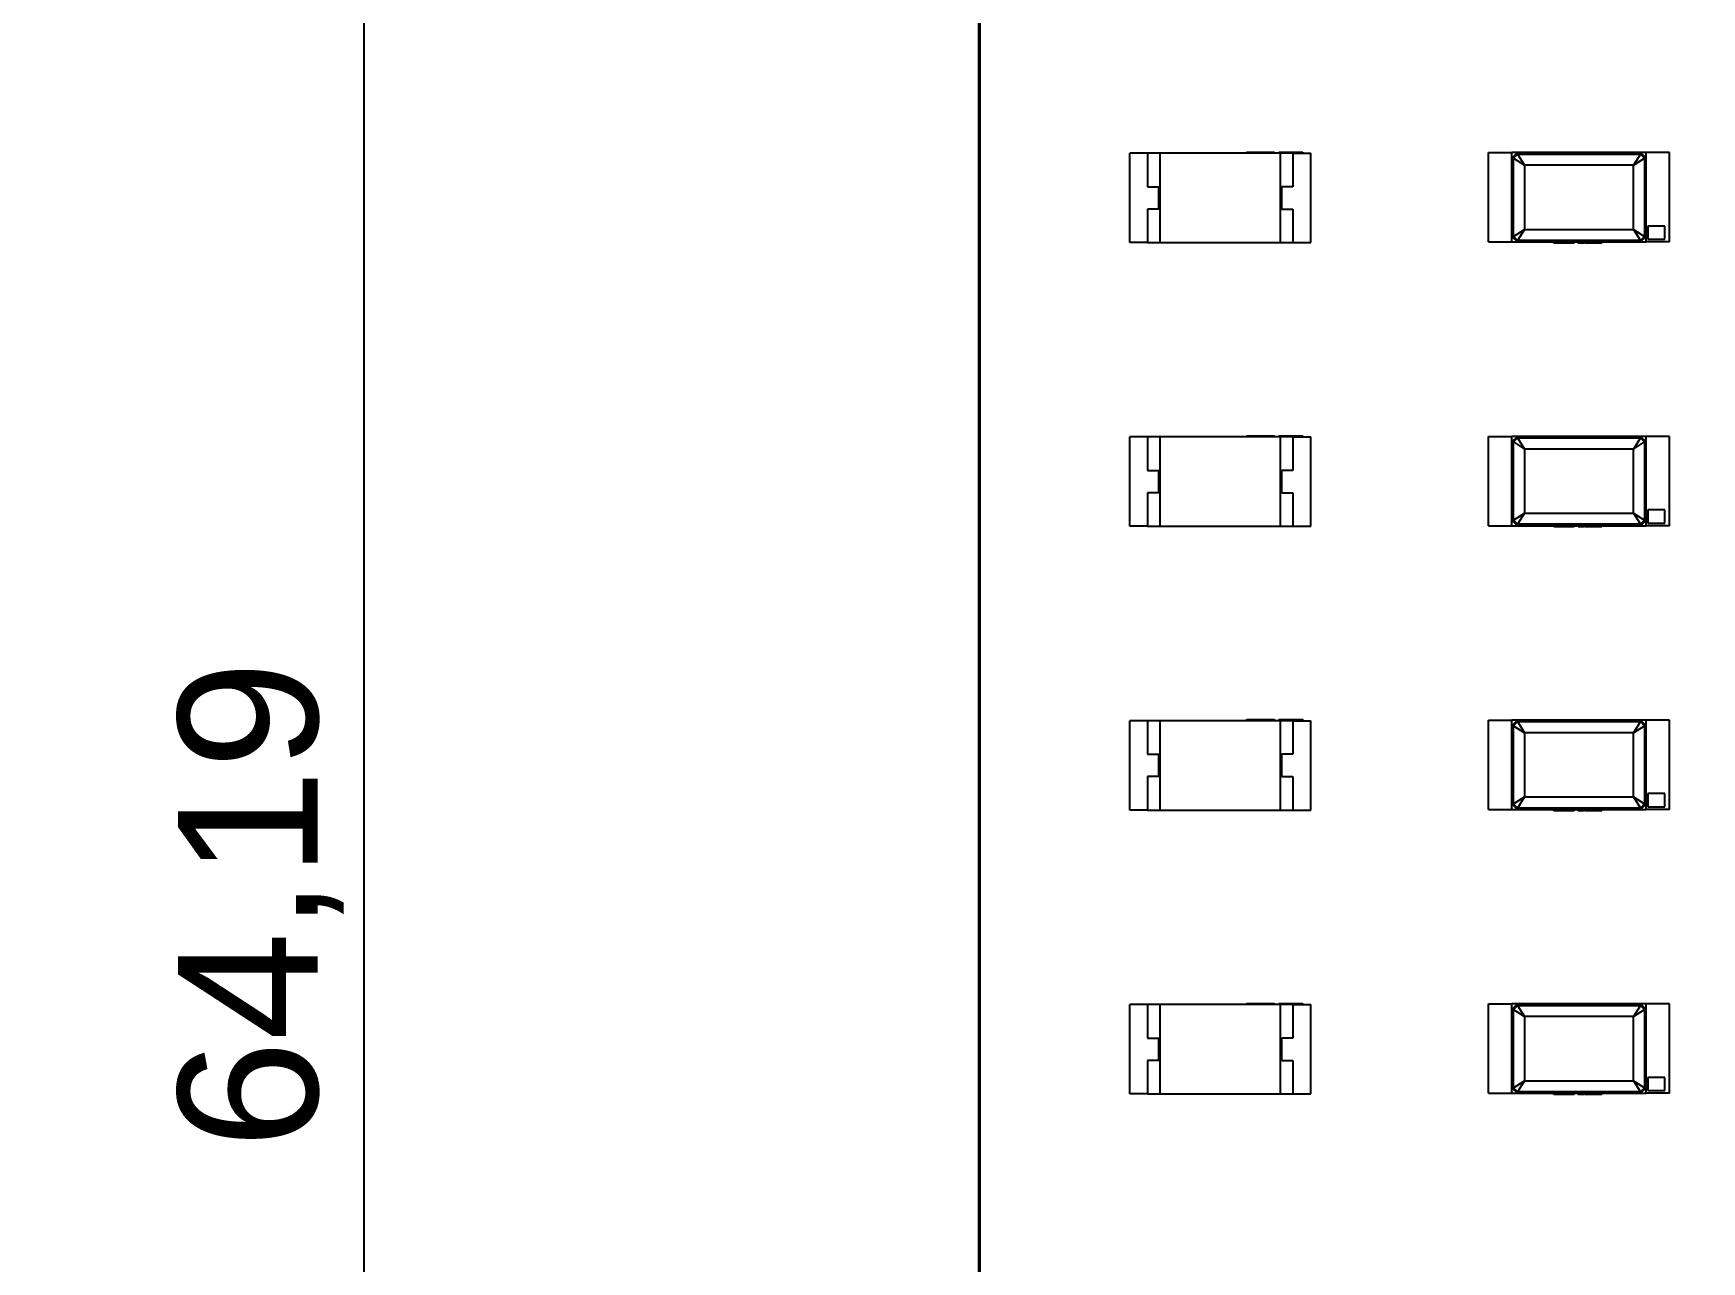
# Model space of a CAD drawing. Header units: millimetres. Extents: x 5 to 205, y 5 to 144.
# Drawn here: x 22.54 to 37.47, y 85.9 to 96.89 of the extents above; entities that cross this region are included whole.
import ezdxf

# ---------------------------------------------------------------- set-up
doc = ezdxf.new("R2010")
doc.units = ezdxf.units.MM
for name, color, linetype in [('DIM', 4, 'CONTINUOUS'), ('OUTLINE', 7, 'CONTINUOUS'), ('PARTS', 8, 'CONTINUOUS')]:
    doc.layers.add(name, color=color, linetype=linetype)
doc.styles.add('CJK', font='arial.ttf')
doc.dimstyles.new('PCB2', dxfattribs={"dimtxt": 1.25, "dimasz": 1.25, "dimexe": 0.75, "dimexo": 0.5, "dimgap": 0.3, "dimtad": 1, "dimzin": 0, "dimtxsty": 'CJK', "dimcen": 2.5, "dimclrd": 4, "dimclre": 4, "dimclrt": 4, "dimazin": 3, "dimtfac": 1, "dimtmove": 0, "dimatfit": 3})

msp = doc.modelspace()

# ---------------------------------------------------------------- linework, layer by layer
at = {"layer": 'OUTLINE'}
msp.add_lwpolyline([(31, 55.5), (31, 122.5)], dxfattribs=at)
at = {"layer": 'PARTS'}
for points in [[(31.013, 55.5), (31.013, 122.5)], [(32.51, 95.819), (32.35, 95.819)], [(32.35, 95.019), (32.35, 95.819)], [(32.51, 95.819), (32.51, 95.519)], [(32.62, 95.819), (32.51, 95.819)], [(33.7, 95.819), (32.62, 95.819)], [(32.62, 95.819), (32.62, 95.019)], [(33.396, 95.829), (33.414, 95.829)], [(33.396, 95.829), (33.396, 95.819)], [(33.414, 95.829), (33.421, 95.829)], [(33.414, 95.829), (33.414, 95.819)], [(33.421, 95.829), (33.439, 95.829)], [(33.421, 95.829), (33.421, 95.819)], [(33.439, 95.829), (33.439, 95.819)], [(33.442, 95.829), (33.449, 95.829)], [(33.442, 95.829), (33.442, 95.819)], [(33.449, 95.829), (33.456, 95.829)], [(33.449, 95.829), (33.449, 95.819)], [(33.456, 95.829), (33.474, 95.829)], [(33.456, 95.829), (33.456, 95.819)], [(33.474, 95.829), (33.48, 95.829)], [(33.474, 95.829), (33.474, 95.819)], [(33.48, 95.829), (33.498, 95.829)], [(33.48, 95.829), (33.48, 95.819)], [(33.498, 95.829), (33.498, 95.819)], [(33.498, 95.829), (33.501, 95.829)], [(33.501, 95.829), (33.508, 95.829)], [(33.501, 95.829), (33.501, 95.819)], [(33.508, 95.829), (33.526, 95.829)], [(33.508, 95.829), (33.508, 95.819)], [(33.526, 95.829), (33.54, 95.829)], [(33.526, 95.829), (33.526, 95.819)], [(33.54, 95.829), (33.54, 95.819)], [(33.54, 95.829), (33.547, 95.829)], [(33.547, 95.829), (33.547, 95.819)], [(33.547, 95.829), (33.549, 95.829)], [(33.549, 95.829), (33.549, 95.819)], [(33.549, 95.829), (33.55, 95.829)], [(33.55, 95.829), (33.55, 95.819)], [(33.55, 95.829), (33.574, 95.829)], [(33.574, 95.829), (33.574, 95.819)], [(33.574, 95.829), (33.576, 95.829)], [(33.576, 95.829), (33.58, 95.829)], [(33.576, 95.829), (33.576, 95.819)], [(33.58, 95.829), (33.58, 95.829)], [(33.58, 95.829), (33.58, 95.819)], [(33.58, 95.829), (33.58, 95.819)], [(33.584, 95.829), (33.584, 95.819)], [(33.584, 95.829), (33.595, 95.829)], [(33.595, 95.829), (33.612, 95.829)], [(33.595, 95.829), (33.595, 95.819)], [(33.612, 95.829), (33.619, 95.829)], [(33.612, 95.829), (33.612, 95.819)], [(33.619, 95.829), (33.619, 95.819)], [(33.621, 95.829), (33.621, 95.819)], [(33.621, 95.829), (33.64, 95.829)], [(33.621, 95.829), (33.621, 95.819)], [(33.621, 95.829), (33.621, 95.829)], [(33.64, 95.829), (33.64, 95.819)], [(33.64, 95.829), (33.646, 95.829)], [(33.646, 95.829), (33.646, 95.819)], [(33.685, 95.829), (33.718, 95.829)], [(33.685, 95.829), (33.685, 95.819)], [(33.7, 95.019), (33.7, 95.819)], [(33.81, 95.819), (33.7, 95.819)], [(33.718, 95.829), (33.737, 95.829)], [(33.718, 95.829), (33.718, 95.819)], [(33.737, 95.829), (33.782, 95.829)], [(33.737, 95.829), (33.737, 95.819)], [(33.782, 95.829), (33.823, 95.829)], [(33.782, 95.829), (33.782, 95.819)], [(33.81, 95.819), (33.97, 95.819)], [(33.81, 95.819), (33.81, 95.519)], [(33.823, 95.829), (33.838, 95.829)], [(33.823, 95.829), (33.823, 95.819)], [(33.838, 95.829), (33.846, 95.829)], [(33.838, 95.829), (33.838, 95.819)], [(33.846, 95.829), (33.884, 95.829)], [(33.846, 95.829), (33.846, 95.819)], [(33.884, 95.829), (33.9, 95.829)], [(33.884, 95.829), (33.884, 95.819)], [(33.9, 95.829), (33.9, 95.819)], [(33.97, 95.019), (33.97, 95.819)], [(35.56, 95.824), (35.77, 95.824)], [(35.56, 95.024), (35.56, 95.824)], [(35.82, 95.824), (35.77, 95.774)], [(35.77, 95.024), (35.77, 95.824)], [(36.97, 95.824), (35.77, 95.824)], [(35.783, 95.774), (35.77, 95.774)], [(35.783, 95.774), (35.82, 95.811)], [(35.783, 95.774), (35.883, 95.711)], [(35.783, 95.074), (35.783, 95.774)], [(36.92, 95.824), (35.82, 95.824)], [(35.82, 95.811), (35.82, 95.824)], [(35.82, 95.811), (35.883, 95.711)], [(35.82, 95.811), (36.92, 95.811)], [(36.857, 95.711), (35.883, 95.711)], [(35.883, 95.711), (35.883, 95.137)], [(36.92, 95.811), (36.857, 95.711)], [(36.857, 95.711), (36.957, 95.774)], [(36.857, 95.137), (36.857, 95.711)], [(36.97, 95.774), (36.92, 95.824)], [(36.92, 95.811), (36.92, 95.824)], [(36.92, 95.811), (36.957, 95.774)], [(36.957, 95.774), (36.97, 95.774)], [(36.957, 95.774), (36.957, 95.074)], [(37.18, 95.824), (36.97, 95.824)], [(36.97, 95.024), (36.97, 95.824)], [(37.18, 95.024), (37.18, 95.824)], [(32.51, 95.519), (32.61, 95.519)], [(32.61, 95.319), (32.61, 95.519)], [(33.71, 95.319), (33.71, 95.519)], [(33.81, 95.519), (33.71, 95.519)], [(32.51, 95.319), (32.51, 95.019)], [(32.61, 95.319), (32.51, 95.319)], [(33.71, 95.319), (33.81, 95.319)], [(33.81, 95.319), (33.81, 95.019)], [(35.783, 95.074), (35.883, 95.137)], [(35.883, 95.137), (35.82, 95.037)], [(35.883, 95.137), (36.857, 95.137)], [(36.857, 95.137), (36.92, 95.037)], [(36.857, 95.137), (36.957, 95.074)], [(37.139, 95.167), (36.985, 95.167)], [(36.985, 95.167), (36.985, 95.048)], [(37.139, 95.048), (37.139, 95.167)], [(32.51, 95.019), (32.35, 95.019)], [(32.51, 95.019), (32.62, 95.019)], [(32.62, 95.019), (33.7, 95.019)], [(33.7, 95.019), (33.81, 95.019)], [(33.81, 95.019), (33.97, 95.019)], [(35.56, 95.024), (35.77, 95.024)], [(35.77, 95.074), (35.82, 95.024)], [(35.783, 95.074), (35.77, 95.074)], [(35.77, 95.024), (36.97, 95.024)], [(35.82, 95.037), (35.783, 95.074)], [(35.82, 95.037), (35.82, 95.024)], [(36.92, 95.037), (35.82, 95.037)], [(35.82, 95.024), (36.92, 95.024)], [(36.144, 95.014), (36.144, 95.024)], [(36.157, 95.014), (36.144, 95.014)], [(36.157, 95.014), (36.157, 95.024)], [(36.191, 95.014), (36.157, 95.014)], [(36.191, 95.014), (36.191, 95.024)], [(36.197, 95.014), (36.191, 95.014)], [(36.197, 95.014), (36.197, 95.024)], [(36.21, 95.014), (36.197, 95.014)], [(36.21, 95.014), (36.21, 95.024)], [(36.245, 95.014), (36.21, 95.014)], [(36.245, 95.014), (36.245, 95.024)], [(36.284, 95.014), (36.245, 95.014)], [(36.284, 95.014), (36.284, 95.024)], [(36.3, 95.014), (36.284, 95.014)], [(36.3, 95.014), (36.3, 95.024)], [(36.328, 95.014), (36.3, 95.014)], [(36.328, 95.014), (36.328, 95.024)], [(36.362, 95.014), (36.362, 95.024)], [(36.367, 95.014), (36.362, 95.014)], [(36.367, 95.014), (36.367, 95.024)], [(36.383, 95.014), (36.367, 95.014)], [(36.383, 95.014), (36.383, 95.024)], [(36.384, 95.014), (36.383, 95.014)], [(36.384, 95.014), (36.384, 95.024)], [(36.385, 95.014), (36.385, 95.024)], [(36.391, 95.014), (36.385, 95.014)], [(36.391, 95.014), (36.391, 95.024)], [(36.406, 95.014), (36.391, 95.014)], [(36.406, 95.014), (36.406, 95.024)], [(36.415, 95.014), (36.406, 95.014)], [(36.415, 95.014), (36.415, 95.024)], [(36.419, 95.014), (36.419, 95.024)], [(36.419, 95.014), (36.419, 95.024)], [(36.419, 95.014), (36.419, 95.014)], [(36.422, 95.014), (36.419, 95.014)], [(36.422, 95.014), (36.422, 95.024)], [(36.423, 95.014), (36.422, 95.014)], [(36.423, 95.014), (36.423, 95.024)], [(36.444, 95.014), (36.423, 95.014)], [(36.444, 95.014), (36.444, 95.024)], [(36.445, 95.014), (36.444, 95.014)], [(36.445, 95.014), (36.445, 95.024)], [(36.447, 95.014), (36.445, 95.014)], [(36.447, 95.014), (36.447, 95.024)], [(36.453, 95.014), (36.447, 95.014)], [(36.453, 95.014), (36.453, 95.024)], [(36.465, 95.014), (36.453, 95.014)], [(36.465, 95.014), (36.465, 95.024)], [(36.48, 95.014), (36.465, 95.014)], [(36.48, 95.014), (36.48, 95.024)], [(36.486, 95.014), (36.48, 95.014)], [(36.486, 95.014), (36.486, 95.024)], [(36.488, 95.014), (36.486, 95.014)], [(36.488, 95.014), (36.488, 95.024)], [(36.504, 95.014), (36.488, 95.014)], [(36.504, 95.014), (36.504, 95.024)], [(36.509, 95.014), (36.504, 95.014)], [(36.509, 95.014), (36.509, 95.024)], [(36.525, 95.014), (36.509, 95.014)], [(36.525, 95.014), (36.525, 95.024)], [(36.531, 95.014), (36.525, 95.014)], [(36.531, 95.014), (36.531, 95.024)], [(36.537, 95.014), (36.531, 95.014)], [(36.537, 95.014), (36.537, 95.024)], [(36.539, 95.014), (36.539, 95.024)], [(36.555, 95.014), (36.539, 95.014)], [(36.555, 95.014), (36.555, 95.024)], [(36.56, 95.014), (36.555, 95.014)], [(36.56, 95.014), (36.56, 95.024)], [(36.576, 95.014), (36.56, 95.014)], [(36.576, 95.014), (36.576, 95.024)], [(36.957, 95.074), (36.92, 95.037)], [(36.92, 95.024), (36.97, 95.074)], [(36.92, 95.037), (36.92, 95.024)], [(36.957, 95.074), (36.97, 95.074)], [(37.18, 95.024), (36.97, 95.024)], [(36.985, 95.048), (37.139, 95.048)], [(32.51, 93.279), (32.35, 93.279)], [(32.35, 92.479), (32.35, 93.279)], [(32.51, 93.279), (32.51, 92.979)], [(32.62, 93.279), (32.51, 93.279)], [(33.7, 93.279), (32.62, 93.279)], [(32.62, 93.279), (32.62, 92.479)], [(33.396, 93.289), (33.414, 93.289)], [(33.396, 93.289), (33.396, 93.279)], [(33.414, 93.289), (33.421, 93.289)], [(33.414, 93.289), (33.414, 93.279)], [(33.421, 93.289), (33.439, 93.289)], [(33.421, 93.289), (33.421, 93.279)], [(33.439, 93.289), (33.439, 93.279)], [(33.442, 93.289), (33.449, 93.289)], [(33.442, 93.289), (33.442, 93.279)], [(33.449, 93.289), (33.456, 93.289)], [(33.449, 93.289), (33.449, 93.279)], [(33.456, 93.289), (33.474, 93.289)], [(33.456, 93.289), (33.456, 93.279)], [(33.474, 93.289), (33.48, 93.289)], [(33.474, 93.289), (33.474, 93.279)], [(33.48, 93.289), (33.498, 93.289)], [(33.48, 93.289), (33.48, 93.279)], [(33.498, 93.289), (33.498, 93.279)], [(33.498, 93.289), (33.501, 93.289)], [(33.501, 93.289), (33.508, 93.289)], [(33.501, 93.289), (33.501, 93.279)], [(33.508, 93.289), (33.526, 93.289)], [(33.508, 93.289), (33.508, 93.279)], [(33.526, 93.289), (33.54, 93.289)], [(33.526, 93.289), (33.526, 93.279)], [(33.54, 93.289), (33.54, 93.279)], [(33.54, 93.289), (33.547, 93.289)], [(33.547, 93.289), (33.547, 93.279)], [(33.547, 93.289), (33.549, 93.289)], [(33.549, 93.289), (33.549, 93.279)], [(33.549, 93.289), (33.55, 93.289)], [(33.55, 93.289), (33.55, 93.279)], [(33.55, 93.289), (33.574, 93.289)], [(33.574, 93.289), (33.574, 93.279)], [(33.574, 93.289), (33.576, 93.289)], [(33.576, 93.289), (33.58, 93.289)], [(33.576, 93.289), (33.576, 93.279)], [(33.58, 93.289), (33.58, 93.289)], [(33.58, 93.289), (33.58, 93.279)], [(33.58, 93.289), (33.58, 93.279)], [(33.584, 93.289), (33.584, 93.279)], [(33.584, 93.289), (33.595, 93.289)], [(33.595, 93.289), (33.612, 93.289)], [(33.595, 93.289), (33.595, 93.279)], [(33.612, 93.289), (33.619, 93.289)], [(33.612, 93.289), (33.612, 93.279)], [(33.619, 93.289), (33.619, 93.279)], [(33.621, 93.289), (33.621, 93.279)], [(33.621, 93.289), (33.64, 93.289)], [(33.621, 93.289), (33.621, 93.279)], [(33.621, 93.289), (33.621, 93.289)], [(33.64, 93.289), (33.64, 93.279)], [(33.64, 93.289), (33.646, 93.289)], [(33.646, 93.289), (33.646, 93.279)], [(33.685, 93.289), (33.718, 93.289)], [(33.685, 93.289), (33.685, 93.279)], [(33.7, 92.479), (33.7, 93.279)], [(33.81, 93.279), (33.7, 93.279)], [(33.718, 93.289), (33.737, 93.289)], [(33.718, 93.289), (33.718, 93.279)], [(33.737, 93.289), (33.782, 93.289)], [(33.737, 93.289), (33.737, 93.279)], [(33.782, 93.289), (33.823, 93.289)], [(33.782, 93.289), (33.782, 93.279)], [(33.81, 93.279), (33.97, 93.279)], [(33.81, 93.279), (33.81, 92.979)], [(33.823, 93.289), (33.838, 93.289)], [(33.823, 93.289), (33.823, 93.279)], [(33.838, 93.289), (33.846, 93.289)], [(33.838, 93.289), (33.838, 93.279)], [(33.846, 93.289), (33.884, 93.289)], [(33.846, 93.289), (33.846, 93.279)], [(33.884, 93.289), (33.9, 93.289)], [(33.884, 93.289), (33.884, 93.279)], [(33.9, 93.289), (33.9, 93.279)], [(33.97, 92.479), (33.97, 93.279)], [(35.56, 93.284), (35.77, 93.284)], [(35.56, 92.484), (35.56, 93.284)], [(35.82, 93.284), (35.77, 93.234)], [(35.77, 92.484), (35.77, 93.284)], [(36.97, 93.284), (35.77, 93.284)], [(35.783, 93.234), (35.77, 93.234)], [(35.783, 93.234), (35.82, 93.271)], [(35.783, 93.234), (35.883, 93.171)], [(35.783, 92.534), (35.783, 93.234)], [(36.92, 93.284), (35.82, 93.284)], [(35.82, 93.271), (35.82, 93.284)], [(35.82, 93.271), (35.883, 93.171)], [(35.82, 93.271), (36.92, 93.271)], [(36.857, 93.171), (35.883, 93.171)], [(35.883, 93.171), (35.883, 92.597)], [(36.92, 93.271), (36.857, 93.171)], [(36.857, 93.171), (36.957, 93.234)], [(36.857, 92.597), (36.857, 93.171)], [(36.97, 93.234), (36.92, 93.284)], [(36.92, 93.271), (36.92, 93.284)], [(36.92, 93.271), (36.957, 93.234)], [(36.957, 93.234), (36.97, 93.234)], [(36.957, 93.234), (36.957, 92.534)], [(37.18, 93.284), (36.97, 93.284)], [(36.97, 92.484), (36.97, 93.284)], [(37.18, 92.484), (37.18, 93.284)], [(32.51, 92.979), (32.61, 92.979)], [(32.61, 92.779), (32.61, 92.979)], [(33.71, 92.779), (33.71, 92.979)], [(33.81, 92.979), (33.71, 92.979)], [(32.51, 92.779), (32.51, 92.479)], [(32.61, 92.779), (32.51, 92.779)], [(33.71, 92.779), (33.81, 92.779)], [(33.81, 92.779), (33.81, 92.479)], [(35.783, 92.534), (35.883, 92.597)], [(35.883, 92.597), (35.82, 92.497)], [(35.883, 92.597), (36.857, 92.597)], [(36.857, 92.597), (36.92, 92.497)], [(36.857, 92.597), (36.957, 92.534)], [(37.139, 92.627), (36.985, 92.627)], [(36.985, 92.627), (36.985, 92.508)], [(37.139, 92.508), (37.139, 92.627)], [(32.51, 92.479), (32.35, 92.479)], [(32.51, 92.479), (32.62, 92.479)], [(32.62, 92.479), (33.7, 92.479)], [(33.7, 92.479), (33.81, 92.479)], [(33.81, 92.479), (33.97, 92.479)], [(35.56, 92.484), (35.77, 92.484)], [(35.77, 92.534), (35.82, 92.484)], [(35.783, 92.534), (35.77, 92.534)], [(35.77, 92.484), (36.97, 92.484)], [(35.82, 92.497), (35.783, 92.534)], [(35.82, 92.497), (35.82, 92.484)], [(36.92, 92.497), (35.82, 92.497)], [(35.82, 92.484), (36.92, 92.484)], [(36.144, 92.474), (36.144, 92.484)], [(36.157, 92.474), (36.144, 92.474)], [(36.157, 92.474), (36.157, 92.484)], [(36.191, 92.474), (36.157, 92.474)], [(36.191, 92.474), (36.191, 92.484)], [(36.197, 92.474), (36.191, 92.474)], [(36.197, 92.474), (36.197, 92.484)], [(36.21, 92.474), (36.197, 92.474)], [(36.21, 92.474), (36.21, 92.484)], [(36.245, 92.474), (36.21, 92.474)], [(36.245, 92.474), (36.245, 92.484)], [(36.284, 92.474), (36.245, 92.474)], [(36.284, 92.474), (36.284, 92.484)], [(36.3, 92.474), (36.284, 92.474)], [(36.3, 92.474), (36.3, 92.484)], [(36.328, 92.474), (36.3, 92.474)], [(36.328, 92.474), (36.328, 92.484)], [(36.362, 92.474), (36.362, 92.484)], [(36.367, 92.474), (36.362, 92.474)], [(36.367, 92.474), (36.367, 92.484)], [(36.383, 92.474), (36.367, 92.474)], [(36.383, 92.474), (36.383, 92.484)], [(36.384, 92.474), (36.383, 92.474)], [(36.384, 92.474), (36.384, 92.484)], [(36.385, 92.474), (36.385, 92.484)], [(36.391, 92.474), (36.385, 92.474)], [(36.391, 92.474), (36.391, 92.484)], [(36.406, 92.474), (36.391, 92.474)], [(36.406, 92.474), (36.406, 92.484)], [(36.415, 92.474), (36.406, 92.474)], [(36.415, 92.474), (36.415, 92.484)], [(36.419, 92.474), (36.419, 92.484)], [(36.419, 92.474), (36.419, 92.484)], [(36.419, 92.474), (36.419, 92.474)], [(36.422, 92.474), (36.419, 92.474)], [(36.422, 92.474), (36.422, 92.484)], [(36.423, 92.474), (36.422, 92.474)], [(36.423, 92.474), (36.423, 92.484)], [(36.444, 92.474), (36.423, 92.474)], [(36.444, 92.474), (36.444, 92.484)], [(36.445, 92.474), (36.444, 92.474)], [(36.445, 92.474), (36.445, 92.484)], [(36.447, 92.474), (36.445, 92.474)], [(36.447, 92.474), (36.447, 92.484)], [(36.453, 92.474), (36.447, 92.474)], [(36.453, 92.474), (36.453, 92.484)], [(36.465, 92.474), (36.453, 92.474)], [(36.465, 92.474), (36.465, 92.484)], [(36.48, 92.474), (36.465, 92.474)], [(36.48, 92.474), (36.48, 92.484)], [(36.486, 92.474), (36.48, 92.474)], [(36.486, 92.474), (36.486, 92.484)], [(36.488, 92.474), (36.486, 92.474)], [(36.488, 92.474), (36.488, 92.484)], [(36.504, 92.474), (36.488, 92.474)], [(36.504, 92.474), (36.504, 92.484)], [(36.509, 92.474), (36.504, 92.474)], [(36.509, 92.474), (36.509, 92.484)], [(36.525, 92.474), (36.509, 92.474)], [(36.525, 92.474), (36.525, 92.484)], [(36.531, 92.474), (36.525, 92.474)], [(36.531, 92.474), (36.531, 92.484)], [(36.537, 92.474), (36.531, 92.474)], [(36.537, 92.474), (36.537, 92.484)], [(36.539, 92.474), (36.539, 92.484)], [(36.555, 92.474), (36.539, 92.474)], [(36.555, 92.474), (36.555, 92.484)], [(36.56, 92.474), (36.555, 92.474)], [(36.56, 92.474), (36.56, 92.484)], [(36.576, 92.474), (36.56, 92.474)], [(36.576, 92.474), (36.576, 92.484)], [(36.957, 92.534), (36.92, 92.497)], [(36.92, 92.484), (36.97, 92.534)], [(36.92, 92.497), (36.92, 92.484)], [(36.957, 92.534), (36.97, 92.534)], [(37.18, 92.484), (36.97, 92.484)], [(36.985, 92.508), (37.139, 92.508)], [(32.51, 90.739), (32.35, 90.739)], [(32.35, 89.939), (32.35, 90.739)], [(32.51, 90.739), (32.51, 90.439)], [(32.62, 90.739), (32.51, 90.739)], [(33.7, 90.739), (32.62, 90.739)], [(32.62, 90.739), (32.62, 89.939)], [(33.396, 90.749), (33.414, 90.749)], [(33.396, 90.749), (33.396, 90.739)], [(33.414, 90.749), (33.421, 90.749)], [(33.414, 90.749), (33.414, 90.739)], [(33.421, 90.749), (33.439, 90.749)], [(33.421, 90.749), (33.421, 90.739)], [(33.439, 90.749), (33.439, 90.739)], [(33.442, 90.749), (33.449, 90.749)], [(33.442, 90.749), (33.442, 90.739)], [(33.449, 90.749), (33.456, 90.749)], [(33.449, 90.749), (33.449, 90.739)], [(33.456, 90.749), (33.474, 90.749)], [(33.456, 90.749), (33.456, 90.739)], [(33.474, 90.749), (33.48, 90.749)], [(33.474, 90.749), (33.474, 90.739)], [(33.48, 90.749), (33.498, 90.749)], [(33.48, 90.749), (33.48, 90.739)], [(33.498, 90.749), (33.498, 90.739)], [(33.498, 90.749), (33.501, 90.749)], [(33.501, 90.749), (33.508, 90.749)], [(33.501, 90.749), (33.501, 90.739)], [(33.508, 90.749), (33.526, 90.749)], [(33.508, 90.749), (33.508, 90.739)], [(33.526, 90.749), (33.54, 90.749)], [(33.526, 90.749), (33.526, 90.739)], [(33.54, 90.749), (33.54, 90.739)], [(33.54, 90.749), (33.547, 90.749)], [(33.547, 90.749), (33.547, 90.739)], [(33.547, 90.749), (33.549, 90.749)], [(33.549, 90.749), (33.549, 90.739)], [(33.549, 90.749), (33.55, 90.749)], [(33.55, 90.749), (33.55, 90.739)], [(33.55, 90.749), (33.574, 90.749)], [(33.574, 90.749), (33.574, 90.739)], [(33.574, 90.749), (33.576, 90.749)], [(33.576, 90.749), (33.58, 90.749)], [(33.576, 90.749), (33.576, 90.739)], [(33.58, 90.749), (33.58, 90.749)], [(33.58, 90.749), (33.58, 90.739)], [(33.58, 90.749), (33.58, 90.739)], [(33.584, 90.749), (33.584, 90.739)], [(33.584, 90.749), (33.595, 90.749)], [(33.595, 90.749), (33.612, 90.749)], [(33.595, 90.749), (33.595, 90.739)], [(33.612, 90.749), (33.619, 90.749)], [(33.612, 90.749), (33.612, 90.739)], [(33.619, 90.749), (33.619, 90.739)], [(33.621, 90.749), (33.621, 90.739)], [(33.621, 90.749), (33.64, 90.749)], [(33.621, 90.749), (33.621, 90.739)], [(33.621, 90.749), (33.621, 90.749)], [(33.64, 90.749), (33.64, 90.739)], [(33.64, 90.749), (33.646, 90.749)], [(33.646, 90.749), (33.646, 90.739)], [(33.685, 90.749), (33.718, 90.749)], [(33.685, 90.749), (33.685, 90.739)], [(33.7, 89.939), (33.7, 90.739)], [(33.81, 90.739), (33.7, 90.739)], [(33.718, 90.749), (33.737, 90.749)], [(33.718, 90.749), (33.718, 90.739)], [(33.737, 90.749), (33.782, 90.749)], [(33.737, 90.749), (33.737, 90.739)], [(33.782, 90.749), (33.823, 90.749)], [(33.782, 90.749), (33.782, 90.739)], [(33.81, 90.739), (33.97, 90.739)], [(33.81, 90.739), (33.81, 90.439)], [(33.823, 90.749), (33.838, 90.749)], [(33.823, 90.749), (33.823, 90.739)], [(33.838, 90.749), (33.846, 90.749)], [(33.838, 90.749), (33.838, 90.739)], [(33.846, 90.749), (33.884, 90.749)], [(33.846, 90.749), (33.846, 90.739)], [(33.884, 90.749), (33.9, 90.749)], [(33.884, 90.749), (33.884, 90.739)], [(33.9, 90.749), (33.9, 90.739)], [(33.97, 89.939), (33.97, 90.739)], [(35.56, 90.744), (35.77, 90.744)], [(35.56, 89.944), (35.56, 90.744)], [(35.82, 90.744), (35.77, 90.694)], [(35.77, 89.944), (35.77, 90.744)], [(36.97, 90.744), (35.77, 90.744)], [(35.783, 90.694), (35.77, 90.694)], [(35.783, 90.694), (35.82, 90.731)], [(35.783, 90.694), (35.883, 90.631)], [(35.783, 89.994), (35.783, 90.694)], [(36.92, 90.744), (35.82, 90.744)], [(35.82, 90.731), (35.82, 90.744)], [(35.82, 90.731), (35.883, 90.631)], [(35.82, 90.731), (36.92, 90.731)], [(36.857, 90.631), (35.883, 90.631)], [(35.883, 90.631), (35.883, 90.057)], [(36.92, 90.731), (36.857, 90.631)], [(36.857, 90.631), (36.957, 90.694)], [(36.857, 90.057), (36.857, 90.631)], [(36.97, 90.694), (36.92, 90.744)], [(36.92, 90.731), (36.92, 90.744)], [(36.92, 90.731), (36.957, 90.694)], [(36.957, 90.694), (36.97, 90.694)], [(36.957, 90.694), (36.957, 89.994)], [(37.18, 90.744), (36.97, 90.744)], [(36.97, 89.944), (36.97, 90.744)], [(37.18, 89.944), (37.18, 90.744)], [(32.51, 90.439), (32.61, 90.439)], [(32.61, 90.239), (32.61, 90.439)], [(33.71, 90.239), (33.71, 90.439)], [(33.81, 90.439), (33.71, 90.439)], [(32.51, 90.239), (32.51, 89.939)], [(32.61, 90.239), (32.51, 90.239)], [(33.71, 90.239), (33.81, 90.239)], [(33.81, 90.239), (33.81, 89.939)], [(35.783, 89.994), (35.883, 90.057)], [(35.883, 90.057), (35.82, 89.957)], [(35.883, 90.057), (36.857, 90.057)], [(36.857, 90.057), (36.92, 89.957)], [(36.857, 90.057), (36.957, 89.994)], [(37.139, 90.087), (36.985, 90.087)], [(36.985, 90.087), (36.985, 89.968)], [(37.139, 89.968), (37.139, 90.087)], [(32.51, 89.939), (32.35, 89.939)], [(32.51, 89.939), (32.62, 89.939)], [(32.62, 89.939), (33.7, 89.939)], [(33.7, 89.939), (33.81, 89.939)], [(33.81, 89.939), (33.97, 89.939)], [(35.56, 89.944), (35.77, 89.944)], [(35.77, 89.994), (35.82, 89.944)], [(35.783, 89.994), (35.77, 89.994)], [(35.77, 89.944), (36.97, 89.944)], [(35.82, 89.957), (35.783, 89.994)], [(35.82, 89.957), (35.82, 89.944)], [(36.92, 89.957), (35.82, 89.957)], [(35.82, 89.944), (36.92, 89.944)], [(36.144, 89.934), (36.144, 89.944)], [(36.157, 89.934), (36.144, 89.934)], [(36.157, 89.934), (36.157, 89.944)], [(36.191, 89.934), (36.157, 89.934)], [(36.191, 89.934), (36.191, 89.944)], [(36.197, 89.934), (36.191, 89.934)], [(36.197, 89.934), (36.197, 89.944)], [(36.21, 89.934), (36.197, 89.934)], [(36.21, 89.934), (36.21, 89.944)], [(36.245, 89.934), (36.21, 89.934)], [(36.245, 89.934), (36.245, 89.944)], [(36.284, 89.934), (36.245, 89.934)], [(36.284, 89.934), (36.284, 89.944)], [(36.3, 89.934), (36.284, 89.934)], [(36.3, 89.934), (36.3, 89.944)], [(36.328, 89.934), (36.3, 89.934)], [(36.328, 89.934), (36.328, 89.944)], [(36.362, 89.934), (36.362, 89.944)], [(36.367, 89.934), (36.362, 89.934)], [(36.367, 89.934), (36.367, 89.944)], [(36.383, 89.934), (36.367, 89.934)], [(36.383, 89.934), (36.383, 89.944)], [(36.384, 89.934), (36.383, 89.934)], [(36.384, 89.934), (36.384, 89.944)], [(36.385, 89.934), (36.385, 89.944)], [(36.391, 89.934), (36.385, 89.934)], [(36.391, 89.934), (36.391, 89.944)], [(36.406, 89.934), (36.391, 89.934)], [(36.406, 89.934), (36.406, 89.944)], [(36.415, 89.934), (36.406, 89.934)], [(36.415, 89.934), (36.415, 89.944)], [(36.419, 89.934), (36.419, 89.944)], [(36.419, 89.934), (36.419, 89.944)], [(36.419, 89.934), (36.419, 89.934)], [(36.422, 89.934), (36.419, 89.934)], [(36.422, 89.934), (36.422, 89.944)], [(36.423, 89.934), (36.422, 89.934)], [(36.423, 89.934), (36.423, 89.944)], [(36.444, 89.934), (36.423, 89.934)], [(36.444, 89.934), (36.444, 89.944)], [(36.445, 89.934), (36.444, 89.934)], [(36.445, 89.934), (36.445, 89.944)], [(36.447, 89.934), (36.445, 89.934)], [(36.447, 89.934), (36.447, 89.944)], [(36.453, 89.934), (36.447, 89.934)], [(36.453, 89.934), (36.453, 89.944)], [(36.465, 89.934), (36.453, 89.934)], [(36.465, 89.934), (36.465, 89.944)], [(36.48, 89.934), (36.465, 89.934)], [(36.48, 89.934), (36.48, 89.944)], [(36.486, 89.934), (36.48, 89.934)], [(36.486, 89.934), (36.486, 89.944)], [(36.488, 89.934), (36.486, 89.934)], [(36.488, 89.934), (36.488, 89.944)], [(36.504, 89.934), (36.488, 89.934)], [(36.504, 89.934), (36.504, 89.944)], [(36.509, 89.934), (36.504, 89.934)], [(36.509, 89.934), (36.509, 89.944)], [(36.525, 89.934), (36.509, 89.934)], [(36.525, 89.934), (36.525, 89.944)], [(36.531, 89.934), (36.525, 89.934)], [(36.531, 89.934), (36.531, 89.944)], [(36.537, 89.934), (36.531, 89.934)], [(36.537, 89.934), (36.537, 89.944)], [(36.539, 89.934), (36.539, 89.944)], [(36.555, 89.934), (36.539, 89.934)], [(36.555, 89.934), (36.555, 89.944)], [(36.56, 89.934), (36.555, 89.934)], [(36.56, 89.934), (36.56, 89.944)], [(36.576, 89.934), (36.56, 89.934)], [(36.576, 89.934), (36.576, 89.944)], [(36.957, 89.994), (36.92, 89.957)], [(36.92, 89.944), (36.97, 89.994)], [(36.92, 89.957), (36.92, 89.944)], [(36.957, 89.994), (36.97, 89.994)], [(37.18, 89.944), (36.97, 89.944)], [(36.985, 89.968), (37.139, 89.968)], [(32.51, 88.199), (32.35, 88.199)], [(32.35, 87.399), (32.35, 88.199)], [(32.51, 88.199), (32.51, 87.899)], [(32.62, 88.199), (32.51, 88.199)], [(33.7, 88.199), (32.62, 88.199)], [(32.62, 88.199), (32.62, 87.399)], [(33.396, 88.209), (33.414, 88.209)], [(33.396, 88.209), (33.396, 88.199)], [(33.414, 88.209), (33.421, 88.209)], [(33.414, 88.209), (33.414, 88.199)], [(33.421, 88.209), (33.439, 88.209)], [(33.421, 88.209), (33.421, 88.199)], [(33.439, 88.209), (33.439, 88.199)], [(33.442, 88.209), (33.449, 88.209)], [(33.442, 88.209), (33.442, 88.199)], [(33.449, 88.209), (33.456, 88.209)], [(33.449, 88.209), (33.449, 88.199)], [(33.456, 88.209), (33.474, 88.209)], [(33.456, 88.209), (33.456, 88.199)], [(33.474, 88.209), (33.48, 88.209)], [(33.474, 88.209), (33.474, 88.199)], [(33.48, 88.209), (33.498, 88.209)], [(33.48, 88.209), (33.48, 88.199)], [(33.498, 88.209), (33.498, 88.199)], [(33.498, 88.209), (33.501, 88.209)], [(33.501, 88.209), (33.508, 88.209)], [(33.501, 88.209), (33.501, 88.199)], [(33.508, 88.209), (33.526, 88.209)], [(33.508, 88.209), (33.508, 88.199)], [(33.526, 88.209), (33.54, 88.209)], [(33.526, 88.209), (33.526, 88.199)], [(33.54, 88.209), (33.54, 88.199)], [(33.54, 88.209), (33.547, 88.209)], [(33.547, 88.209), (33.547, 88.199)], [(33.547, 88.209), (33.549, 88.209)], [(33.549, 88.209), (33.549, 88.199)], [(33.549, 88.209), (33.55, 88.209)], [(33.55, 88.209), (33.55, 88.199)], [(33.55, 88.209), (33.574, 88.209)], [(33.574, 88.209), (33.574, 88.199)], [(33.574, 88.209), (33.576, 88.209)], [(33.576, 88.209), (33.58, 88.209)], [(33.576, 88.209), (33.576, 88.199)], [(33.58, 88.209), (33.58, 88.209)], [(33.58, 88.209), (33.58, 88.199)], [(33.58, 88.209), (33.58, 88.199)], [(33.584, 88.209), (33.584, 88.199)], [(33.584, 88.209), (33.595, 88.209)], [(33.595, 88.209), (33.612, 88.209)], [(33.595, 88.209), (33.595, 88.199)], [(33.612, 88.209), (33.619, 88.209)], [(33.612, 88.209), (33.612, 88.199)], [(33.619, 88.209), (33.619, 88.199)], [(33.621, 88.209), (33.621, 88.199)], [(33.621, 88.209), (33.64, 88.209)], [(33.621, 88.209), (33.621, 88.199)], [(33.621, 88.209), (33.621, 88.209)], [(33.64, 88.209), (33.64, 88.199)], [(33.64, 88.209), (33.646, 88.209)], [(33.646, 88.209), (33.646, 88.199)], [(33.685, 88.209), (33.718, 88.209)], [(33.685, 88.209), (33.685, 88.199)], [(33.7, 87.399), (33.7, 88.199)], [(33.81, 88.199), (33.7, 88.199)], [(33.718, 88.209), (33.737, 88.209)], [(33.718, 88.209), (33.718, 88.199)], [(33.737, 88.209), (33.782, 88.209)], [(33.737, 88.209), (33.737, 88.199)], [(33.782, 88.209), (33.823, 88.209)], [(33.782, 88.209), (33.782, 88.199)], [(33.81, 88.199), (33.97, 88.199)], [(33.81, 88.199), (33.81, 87.899)], [(33.823, 88.209), (33.838, 88.209)], [(33.823, 88.209), (33.823, 88.199)], [(33.838, 88.209), (33.846, 88.209)], [(33.838, 88.209), (33.838, 88.199)], [(33.846, 88.209), (33.884, 88.209)], [(33.846, 88.209), (33.846, 88.199)], [(33.884, 88.209), (33.9, 88.209)], [(33.884, 88.209), (33.884, 88.199)], [(33.9, 88.209), (33.9, 88.199)], [(33.97, 87.399), (33.97, 88.199)], [(35.56, 88.204), (35.77, 88.204)], [(35.56, 87.404), (35.56, 88.204)], [(35.82, 88.204), (35.77, 88.154)], [(35.77, 87.404), (35.77, 88.204)], [(36.97, 88.204), (35.77, 88.204)], [(35.783, 88.154), (35.77, 88.154)], [(35.783, 88.154), (35.82, 88.191)], [(35.783, 88.154), (35.883, 88.091)], [(35.783, 87.454), (35.783, 88.154)], [(36.92, 88.204), (35.82, 88.204)], [(35.82, 88.191), (35.82, 88.204)], [(35.82, 88.191), (35.883, 88.091)], [(35.82, 88.191), (36.92, 88.191)], [(36.857, 88.091), (35.883, 88.091)], [(35.883, 88.091), (35.883, 87.517)], [(36.92, 88.191), (36.857, 88.091)], [(36.857, 88.091), (36.957, 88.154)], [(36.857, 87.517), (36.857, 88.091)], [(36.97, 88.154), (36.92, 88.204)], [(36.92, 88.191), (36.92, 88.204)], [(36.92, 88.191), (36.957, 88.154)], [(36.957, 88.154), (36.97, 88.154)], [(36.957, 88.154), (36.957, 87.454)], [(37.18, 88.204), (36.97, 88.204)], [(36.97, 87.404), (36.97, 88.204)], [(37.18, 87.404), (37.18, 88.204)], [(32.51, 87.899), (32.61, 87.899)], [(32.61, 87.699), (32.61, 87.899)], [(33.71, 87.699), (33.71, 87.899)], [(33.81, 87.899), (33.71, 87.899)], [(32.51, 87.699), (32.51, 87.399)], [(32.61, 87.699), (32.51, 87.699)], [(33.71, 87.699), (33.81, 87.699)], [(33.81, 87.699), (33.81, 87.399)], [(35.783, 87.454), (35.883, 87.517)], [(35.883, 87.517), (35.82, 87.417)], [(35.883, 87.517), (36.857, 87.517)], [(36.857, 87.517), (36.92, 87.417)], [(36.857, 87.517), (36.957, 87.454)], [(37.139, 87.547), (36.985, 87.547)], [(36.985, 87.547), (36.985, 87.428)], [(37.139, 87.428), (37.139, 87.547)], [(32.51, 87.399), (32.35, 87.399)], [(32.51, 87.399), (32.62, 87.399)], [(32.62, 87.399), (33.7, 87.399)], [(33.7, 87.399), (33.81, 87.399)], [(33.81, 87.399), (33.97, 87.399)], [(35.56, 87.404), (35.77, 87.404)], [(35.77, 87.454), (35.82, 87.404)], [(35.783, 87.454), (35.77, 87.454)], [(35.77, 87.404), (36.97, 87.404)], [(35.82, 87.417), (35.783, 87.454)], [(35.82, 87.417), (35.82, 87.404)], [(36.92, 87.417), (35.82, 87.417)], [(35.82, 87.404), (36.92, 87.404)], [(36.144, 87.394), (36.144, 87.404)], [(36.157, 87.394), (36.144, 87.394)], [(36.157, 87.394), (36.157, 87.404)], [(36.191, 87.394), (36.157, 87.394)], [(36.191, 87.394), (36.191, 87.404)], [(36.197, 87.394), (36.191, 87.394)], [(36.197, 87.394), (36.197, 87.404)], [(36.21, 87.394), (36.197, 87.394)], [(36.21, 87.394), (36.21, 87.404)], [(36.245, 87.394), (36.21, 87.394)], [(36.245, 87.394), (36.245, 87.404)], [(36.284, 87.394), (36.245, 87.394)], [(36.284, 87.394), (36.284, 87.404)], [(36.3, 87.394), (36.284, 87.394)], [(36.3, 87.394), (36.3, 87.404)], [(36.328, 87.394), (36.3, 87.394)], [(36.328, 87.394), (36.328, 87.404)], [(36.362, 87.394), (36.362, 87.404)], [(36.367, 87.394), (36.362, 87.394)], [(36.367, 87.394), (36.367, 87.404)], [(36.383, 87.394), (36.367, 87.394)], [(36.383, 87.394), (36.383, 87.404)], [(36.384, 87.394), (36.383, 87.394)], [(36.384, 87.394), (36.384, 87.404)], [(36.385, 87.394), (36.385, 87.404)], [(36.391, 87.394), (36.385, 87.394)], [(36.391, 87.394), (36.391, 87.404)], [(36.406, 87.394), (36.391, 87.394)], [(36.406, 87.394), (36.406, 87.404)], [(36.415, 87.394), (36.406, 87.394)], [(36.415, 87.394), (36.415, 87.404)], [(36.419, 87.394), (36.419, 87.404)], [(36.419, 87.394), (36.419, 87.404)], [(36.419, 87.394), (36.419, 87.394)], [(36.422, 87.394), (36.419, 87.394)], [(36.422, 87.394), (36.422, 87.404)], [(36.423, 87.394), (36.422, 87.394)], [(36.423, 87.394), (36.423, 87.404)], [(36.444, 87.394), (36.423, 87.394)], [(36.444, 87.394), (36.444, 87.404)], [(36.445, 87.394), (36.444, 87.394)], [(36.445, 87.394), (36.445, 87.404)], [(36.447, 87.394), (36.445, 87.394)], [(36.447, 87.394), (36.447, 87.404)], [(36.453, 87.394), (36.447, 87.394)], [(36.453, 87.394), (36.453, 87.404)], [(36.465, 87.394), (36.453, 87.394)], [(36.465, 87.394), (36.465, 87.404)], [(36.48, 87.394), (36.465, 87.394)], [(36.48, 87.394), (36.48, 87.404)], [(36.486, 87.394), (36.48, 87.394)], [(36.486, 87.394), (36.486, 87.404)], [(36.488, 87.394), (36.486, 87.394)], [(36.488, 87.394), (36.488, 87.404)], [(36.504, 87.394), (36.488, 87.394)], [(36.504, 87.394), (36.504, 87.404)], [(36.509, 87.394), (36.504, 87.394)], [(36.509, 87.394), (36.509, 87.404)], [(36.525, 87.394), (36.509, 87.394)], [(36.525, 87.394), (36.525, 87.404)], [(36.531, 87.394), (36.525, 87.394)], [(36.531, 87.394), (36.531, 87.404)], [(36.537, 87.394), (36.531, 87.394)], [(36.537, 87.394), (36.537, 87.404)], [(36.539, 87.394), (36.539, 87.404)], [(36.555, 87.394), (36.539, 87.394)], [(36.555, 87.394), (36.555, 87.404)], [(36.56, 87.394), (36.555, 87.394)], [(36.56, 87.394), (36.56, 87.404)], [(36.576, 87.394), (36.56, 87.394)], [(36.576, 87.394), (36.576, 87.404)], [(36.957, 87.454), (36.92, 87.417)], [(36.92, 87.404), (36.97, 87.454)], [(36.92, 87.417), (36.92, 87.404)], [(36.957, 87.454), (36.97, 87.454)], [(37.18, 87.404), (36.97, 87.404)], [(36.985, 87.428), (37.139, 87.428)]]:
    msp.add_lwpolyline(points, dxfattribs=at)

# ---------------------------------------------------------------- dimensions: what is measured, and where the dimension line sits
at = {"layer": 'DIM'}
for base, p1, p2 in [((20, 52.5), (31, 52.5), (31, 125.5)), ((25.5, 56.997), (41.5, 56.997), (41.5, 121.187))]:
    msp.add_linear_dim(base=base, p1=p1, p2=p2, angle=90, dimstyle='PCB2', dxfattribs=at).render()

doc.saveas('drawing.dxf')
